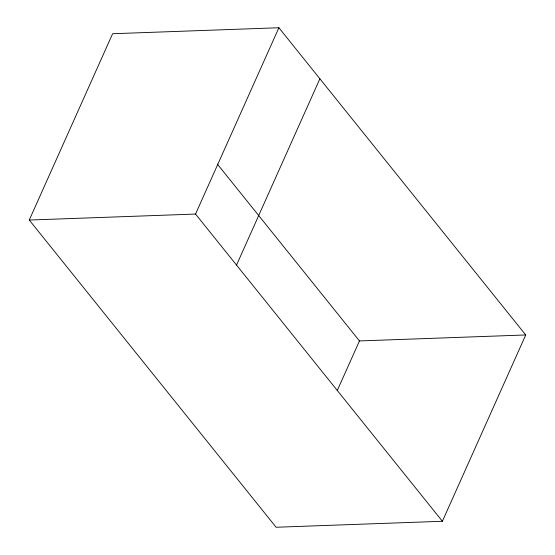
<?xml version="1.0" encoding="UTF-8"?>
<svg xmlns="http://www.w3.org/2000/svg" width="555" height="555" viewBox="0 0 555 555"><rect width="100%" height="100%" fill="white"/><g stroke="black" fill="none" stroke-linecap="round" stroke-linejoin="round"><path stroke-width="0.83" d="M29.269 220.037L112.609 33.723L278.887 27.75L525.731 334.963L442.39 521.277L276.113 527.25L29.269 220.037L195.54 214.064L442.39 521.277M195.54 214.064L278.887 27.75M236.534 265.082L319.881 78.768M337.211 390.671L359.46 340.936L217.317 164.03M359.46 340.936L525.731 334.963"/></g></svg>
